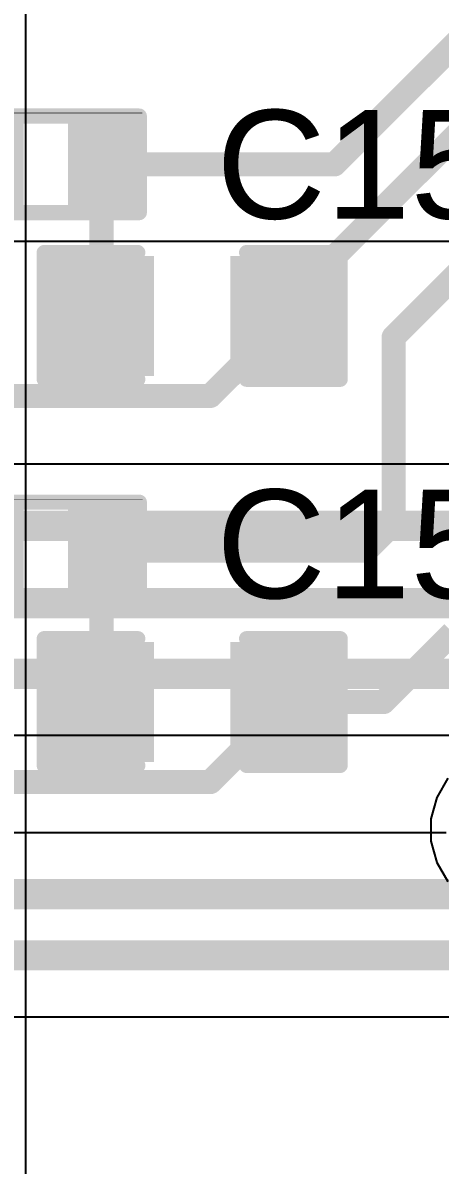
# Model space of a CAD drawing. Header units: inches. Extents: x 0 to 5379, y 0 to 5429.
# Drawn here: x 217.4 to 220.91, y 123.95 to 133.56 of the extents above; entities that cross this region are included whole.
import ezdxf

# ---------------------------------------------------------------- set-up
doc = ezdxf.new("R2010")
doc.units = ezdxf.units.IN
for name, color, linetype in [('Bottom Layer', 5, 'Continuous'), ('PWR', 156, 'Continuous'), ('SIG 01', 90, 'Continuous'), ('Top Layer', 1, 'Continuous'), ('Top Overlay', 2, 'Continuous'), ('Top Paste', 8, 'Continuous'), ('Top Solder', 216, 'Continuous')]:
    doc.layers.add(name, color=color, linetype=linetype)
doc.styles.add('Arial', font='', dxfattribs={"height": 0.2})
doc.styles.get('Arial').set_extended_font_data('Arial')

# ---------------------------------------------------------------- blocks, each defined once
blk = doc.blocks.new('R___0402_422')
at = {"layer": 'Top Layer'}
for points in [[(-0.6985, -0.3175), (-0.6985, 0.3175), (-0.2413, 0.3175), (-0.2413, -0.3175)], [(0.2413, -0.3175), (0.2413, 0.3175), (0.6985, 0.3175), (0.6985, -0.3175)]]:
    blk.add_hatch(color=1, dxfattribs=at).paths.add_polyline_path(points)
at = {"layer": 'Top Paste'}
for points in [[(-0.6985, -0.3175), (-0.6985, 0.3175), (-0.2413, 0.3175), (-0.2413, -0.3175)], [(0.2413, -0.3175), (0.2413, 0.3175), (0.6985, 0.3175), (0.6985, -0.3175)]]:
    blk.add_hatch(color=8, dxfattribs=at).paths.add_polyline_path(points)
at = {"layer": 'Top Solder'}
for points in [[(-0.7535, -0.3725), (-0.7535, 0.3725), (-0.1863, 0.3725), (-0.1863, -0.3725)], [(0.1863, -0.3725), (0.1863, 0.3725), (0.7535, 0.3725), (0.7535, -0.3725)]]:
    blk.add_hatch(color=216, dxfattribs=at).paths.add_polyline_path(points)
at = {"layer": 'Top Overlay'}
for points in [[(0.7874, 0.4064, 0.127, 0.127, 0), (-0.7874, 0.4064, 0.127, 0.127, 0)], [(-0.7874, 0.4064, 0.127, 0.127, 0), (-0.7874, -0.4064, 0.127, 0.127, 0)], [(0.7874, 0.4064, 0.127, 0.127, 0), (0.7874, -0.4064, 0.127, 0.127, 0)], [(0.7874, -0.4064, 0.127, 0.127, 0), (-0.7874, -0.4064, 0.127, 0.127, 0)], [(0.8128, -0.4318, 0.00323, 0.00323, 0), (-0.8128, -0.4318, 0.00323, 0.00323, 0)]]:
    blk.add_lwpolyline(points, format="xyseb", dxfattribs=at)
for points in [[(-0.8191, 0.4064, 0.0635, 0.0635, 1), (-0.7556, 0.4064, 0.0635, 0.0635, 1)], [(-0.8191, 0.4064, 0.0635, 0.0635, 1), (-0.7556, 0.4064, 0.0635, 0.0635, 1)], [(0.7556, 0.4064, 0.0635, 0.0635, 1), (0.8191, 0.4064, 0.0635, 0.0635, 1)], [(0.7556, 0.4064, 0.0635, 0.0635, 1), (0.8191, 0.4064, 0.0635, 0.0635, 1)], [(-0.8191, -0.4064, 0.0635, 0.0635, 1), (-0.7556, -0.4064, 0.0635, 0.0635, 1)], [(-0.8191, -0.4064, 0.0635, 0.0635, 1), (-0.7556, -0.4064, 0.0635, 0.0635, 1)], [(0.7556, -0.4064, 0.0635, 0.0635, 1), (0.8191, -0.4064, 0.0635, 0.0635, 1)], [(0.7556, -0.4064, 0.0635, 0.0635, 1), (0.8191, -0.4064, 0.0635, 0.0635, 1)], [(-0.8136, -0.4318, 0.00161, 0.00161, 1), (-0.812, -0.4318, 0.00161, 0.00161, 1)], [(0.812, -0.4318, 0.00161, 0.00161, 1), (0.8136, -0.4318, 0.00161, 0.00161, 1)]]:
    blk.add_lwpolyline(points, format="xyseb", close=True, dxfattribs=at)
blk = doc.blocks.new('R___0402_426')
at = {"layer": 'Top Layer'}
for points in [[(-0.6985, -0.3175), (-0.6985, 0.3175), (-0.2413, 0.3175), (-0.2413, -0.3175)], [(0.2413, -0.3175), (0.2413, 0.3175), (0.6985, 0.3175), (0.6985, -0.3175)]]:
    blk.add_hatch(color=1, dxfattribs=at).paths.add_polyline_path(points)
at = {"layer": 'Top Paste'}
for points in [[(-0.6985, -0.3175), (-0.6985, 0.3175), (-0.2413, 0.3175), (-0.2413, -0.3175)], [(0.2413, -0.3175), (0.2413, 0.3175), (0.6985, 0.3175), (0.6985, -0.3175)]]:
    blk.add_hatch(color=8, dxfattribs=at).paths.add_polyline_path(points)
at = {"layer": 'Top Solder'}
for points in [[(-0.7535, -0.3725), (-0.7535, 0.3725), (-0.1863, 0.3725), (-0.1863, -0.3725)], [(0.1863, -0.3725), (0.1863, 0.3725), (0.7535, 0.3725), (0.7535, -0.3725)]]:
    blk.add_hatch(color=216, dxfattribs=at).paths.add_polyline_path(points)
at = {"layer": 'Top Overlay'}
for points in [[(0.7874, 0.4064, 0.127, 0.127, 0), (-0.7874, 0.4064, 0.127, 0.127, 0)], [(-0.7874, 0.4064, 0.127, 0.127, 0), (-0.7874, -0.4064, 0.127, 0.127, 0)], [(0.7874, 0.4064, 0.127, 0.127, 0), (0.7874, -0.4064, 0.127, 0.127, 0)], [(0.7874, -0.4064, 0.127, 0.127, 0), (-0.7874, -0.4064, 0.127, 0.127, 0)], [(0.8128, -0.4318, 0.00323, 0.00323, 0), (-0.8128, -0.4318, 0.00323, 0.00323, 0)]]:
    blk.add_lwpolyline(points, format="xyseb", dxfattribs=at)
for points in [[(-0.8191, 0.4064, 0.0635, 0.0635, 1), (-0.7556, 0.4064, 0.0635, 0.0635, 1)], [(-0.8191, 0.4064, 0.0635, 0.0635, 1), (-0.7556, 0.4064, 0.0635, 0.0635, 1)], [(0.7556, 0.4064, 0.0635, 0.0635, 1), (0.8191, 0.4064, 0.0635, 0.0635, 1)], [(0.7556, 0.4064, 0.0635, 0.0635, 1), (0.8191, 0.4064, 0.0635, 0.0635, 1)], [(-0.8191, -0.4064, 0.0635, 0.0635, 1), (-0.7556, -0.4064, 0.0635, 0.0635, 1)], [(-0.8191, -0.4064, 0.0635, 0.0635, 1), (-0.7556, -0.4064, 0.0635, 0.0635, 1)], [(0.7556, -0.4064, 0.0635, 0.0635, 1), (0.8191, -0.4064, 0.0635, 0.0635, 1)], [(0.7556, -0.4064, 0.0635, 0.0635, 1), (0.8191, -0.4064, 0.0635, 0.0635, 1)], [(-0.8136, -0.4318, 0.00161, 0.00161, 1), (-0.812, -0.4318, 0.00161, 0.00161, 1)], [(0.812, -0.4318, 0.00161, 0.00161, 1), (0.8136, -0.4318, 0.00161, 0.00161, 1)]]:
    blk.add_lwpolyline(points, format="xyseb", close=True, dxfattribs=at)
blk = doc.blocks.new('C___0603_975')
at = {"layer": 'Top Layer'}
for points in [[(-0.381, 0.4445), (-0.381, -0.4445), (-1.143, -0.4445), (-1.143, 0.4445)], [(1.143, 0.4445), (1.143, -0.4445), (0.381, -0.4445), (0.381, 0.4445)]]:
    blk.add_hatch(color=1, dxfattribs=at).paths.add_polyline_path(points)
at = {"layer": 'Top Paste'}
for points in [[(-0.381, 0.4445), (-0.381, -0.4445), (-1.143, -0.4445), (-1.143, 0.4445)], [(1.143, 0.4445), (1.143, -0.4445), (0.381, -0.4445), (0.381, 0.4445)]]:
    blk.add_hatch(color=8, dxfattribs=at).paths.add_polyline_path(points)
at = {"layer": 'Top Solder'}
for points in [[(-0.321, 0.5045), (-0.321, -0.5045), (-1.203, -0.5045), (-1.203, 0.5045)], [(1.203, 0.5045), (1.203, -0.5045), (0.321, -0.5045), (0.321, 0.5045)]]:
    blk.add_hatch(color=216, dxfattribs=at).paths.add_polyline_path(points)
at = {"layer": 'Top Overlay'}
for points in [[(-0.4572, 0.5334, 0.127, 0.127, 0), (-1.2446, 0.5334, 0.127, 0.127, 0)], [(-1.2446, 0.5334, 0.127, 0.127, 0), (-1.2446, -0.5334, 0.127, 0.127, 0)], [(1.2446, 0.5334, 0.127, 0.127, 0), (0.4572, 0.5334, 0.127, 0.127, 0)], [(1.2446, 0.5334, 0.127, 0.127, 0), (1.2446, -0.5334, 0.127, 0.127, 0)], [(-0.4572, -0.5334, 0.127, 0.127, 0), (-1.2446, -0.5334, 0.127, 0.127, 0)], [(1.2446, -0.5334, 0.127, 0.127, 0), (0.4572, -0.5334, 0.127, 0.127, 0)]]:
    blk.add_lwpolyline(points, format="xyseb", dxfattribs=at)
for points in [[(-1.2764, 0.5334, 0.0635, 0.0635, 1), (-1.2128, 0.5334, 0.0635, 0.0635, 1)], [(-1.2764, 0.5334, 0.0635, 0.0635, 1), (-1.2128, 0.5334, 0.0635, 0.0635, 1)], [(-0.4889, 0.5334, 0.0635, 0.0635, 1), (-0.4254, 0.5334, 0.0635, 0.0635, 1)], [(0.4254, 0.5334, 0.0635, 0.0635, 1), (0.4889, 0.5334, 0.0635, 0.0635, 1)], [(1.2128, 0.5334, 0.0635, 0.0635, 1), (1.2764, 0.5334, 0.0635, 0.0635, 1)], [(1.2128, 0.5334, 0.0635, 0.0635, 1), (1.2764, 0.5334, 0.0635, 0.0635, 1)], [(-1.2764, -0.5334, 0.0635, 0.0635, 1), (-1.2128, -0.5334, 0.0635, 0.0635, 1)], [(-1.2764, -0.5334, 0.0635, 0.0635, 1), (-1.2128, -0.5334, 0.0635, 0.0635, 1)], [(-0.4889, -0.5334, 0.0635, 0.0635, 1), (-0.4254, -0.5334, 0.0635, 0.0635, 1)], [(0.4254, -0.5334, 0.0635, 0.0635, 1), (0.4889, -0.5334, 0.0635, 0.0635, 1)], [(1.2128, -0.5334, 0.0635, 0.0635, 1), (1.2764, -0.5334, 0.0635, 0.0635, 1)], [(1.2128, -0.5334, 0.0635, 0.0635, 1), (1.2764, -0.5334, 0.0635, 0.0635, 1)]]:
    blk.add_lwpolyline(points, format="xyseb", close=True, dxfattribs=at)
blk = doc.blocks.new('C___0603_976')
at = {"layer": 'Top Layer'}
for points in [[(-0.381, 0.4445), (-0.381, -0.4445), (-1.143, -0.4445), (-1.143, 0.4445)], [(1.143, 0.4445), (1.143, -0.4445), (0.381, -0.4445), (0.381, 0.4445)]]:
    blk.add_hatch(color=1, dxfattribs=at).paths.add_polyline_path(points)
at = {"layer": 'Top Paste'}
for points in [[(-0.381, 0.4445), (-0.381, -0.4445), (-1.143, -0.4445), (-1.143, 0.4445)], [(1.143, 0.4445), (1.143, -0.4445), (0.381, -0.4445), (0.381, 0.4445)]]:
    blk.add_hatch(color=8, dxfattribs=at).paths.add_polyline_path(points)
at = {"layer": 'Top Solder'}
for points in [[(-0.321, 0.5045), (-0.321, -0.5045), (-1.203, -0.5045), (-1.203, 0.5045)], [(1.203, 0.5045), (1.203, -0.5045), (0.321, -0.5045), (0.321, 0.5045)]]:
    blk.add_hatch(color=216, dxfattribs=at).paths.add_polyline_path(points)
at = {"layer": 'Top Overlay'}
for points in [[(-0.4572, 0.5334, 0.127, 0.127, 0), (-1.2446, 0.5334, 0.127, 0.127, 0)], [(-1.2446, 0.5334, 0.127, 0.127, 0), (-1.2446, -0.5334, 0.127, 0.127, 0)], [(1.2446, 0.5334, 0.127, 0.127, 0), (0.4572, 0.5334, 0.127, 0.127, 0)], [(1.2446, 0.5334, 0.127, 0.127, 0), (1.2446, -0.5334, 0.127, 0.127, 0)], [(-0.4572, -0.5334, 0.127, 0.127, 0), (-1.2446, -0.5334, 0.127, 0.127, 0)], [(1.2446, -0.5334, 0.127, 0.127, 0), (0.4572, -0.5334, 0.127, 0.127, 0)]]:
    blk.add_lwpolyline(points, format="xyseb", dxfattribs=at)
for points in [[(-1.2764, 0.5334, 0.0635, 0.0635, 1), (-1.2128, 0.5334, 0.0635, 0.0635, 1)], [(-1.2764, 0.5334, 0.0635, 0.0635, 1), (-1.2128, 0.5334, 0.0635, 0.0635, 1)], [(-0.4889, 0.5334, 0.0635, 0.0635, 1), (-0.4254, 0.5334, 0.0635, 0.0635, 1)], [(0.4254, 0.5334, 0.0635, 0.0635, 1), (0.4889, 0.5334, 0.0635, 0.0635, 1)], [(1.2128, 0.5334, 0.0635, 0.0635, 1), (1.2764, 0.5334, 0.0635, 0.0635, 1)], [(1.2128, 0.5334, 0.0635, 0.0635, 1), (1.2764, 0.5334, 0.0635, 0.0635, 1)], [(-1.2764, -0.5334, 0.0635, 0.0635, 1), (-1.2128, -0.5334, 0.0635, 0.0635, 1)], [(-1.2764, -0.5334, 0.0635, 0.0635, 1), (-1.2128, -0.5334, 0.0635, 0.0635, 1)], [(-0.4889, -0.5334, 0.0635, 0.0635, 1), (-0.4254, -0.5334, 0.0635, 0.0635, 1)], [(0.4254, -0.5334, 0.0635, 0.0635, 1), (0.4889, -0.5334, 0.0635, 0.0635, 1)], [(1.2128, -0.5334, 0.0635, 0.0635, 1), (1.2764, -0.5334, 0.0635, 0.0635, 1)], [(1.2128, -0.5334, 0.0635, 0.0635, 1), (1.2764, -0.5334, 0.0635, 0.0635, 1)]]:
    blk.add_lwpolyline(points, format="xyseb", close=True, dxfattribs=at)

msp = doc.modelspace()

# ---------------------------------------------------------------- linework, layer by layer
at = {"layer": 'Bottom Layer'}
for p, q in [((206.883, 131.7244), (244.6274, 131.7244)), ((206.883, 131.7244), (222.1139, 131.7244)), ((220.9769, 127.2061), (220.8837, 127.0447)), ((220.8837, 127.0447), (220.8355, 126.8646)), ((220.8355, 126.8646), (220.8355, 126.6782)), ((220.8355, 126.6782), (220.8837, 126.4981)), ((220.8837, 126.4981), (220.9769, 126.3367))]:
    msp.add_line(p, q, dxfattribs=at)
at = {"layer": 'PWR'}
msp.add_line((217.4287, 120.4307), (217.4287, 137.6172), dxfattribs=at)
at = {"layer": 'SIG 01'}
for p, q in [((222.9058, 129.8478), (213.3753, 129.8478)), ((213.8857, 127.5673), (220.9917, 127.5673)), ((220.9625, 126.7481), (213.7365, 126.7481)), ((213.9416, 125.1981), (222.2723, 125.1981))]:
    msp.add_line(p, q, dxfattribs=at)
for points in [[(201.5606, 129.3299, 0.254, 0.254, 0), (224.7106, 129.3299, 0.254, 0.254, 0)], [(201.2913, 128.6797, 0.254, 0.254, 0), (225.0433, 128.6797, 0.254, 0.254, 0)], [(201.0451, 128.0853, 0.254, 0.254, 0), (225.4248, 128.0853, 0.254, 0.254, 0)], [(210.4695, 126.2302, 0.254, 0.254, 0), (228.9745, 126.2302, 0.254, 0.254, 0)], [(213.7271, 125.7161, 0.254, 0.254, 0), (229.2864, 125.7161, 0.254, 0.254, 0)]]:
    msp.add_lwpolyline(points, format="xyseb", dxfattribs=at)
at = {"layer": 'Top Layer'}
for points in [[(220.0245, 132.3712, 0.2032, 0.2032, 0), (221.537, 133.8837, 0.2032, 0.2032, 0)], [(219.5897, 131.1595, 0.2032, 0.2032, 0), (221.8566, 133.4265, 0.2032, 0.2032, 0)], [(218.0657, 131.096, 0.2032, 0.2032, 0), (218.0657, 132.3712, 0.2032, 0.2032, 0)], [(218.0657, 132.3712, 0.2032, 0.2032, 0), (220.0245, 132.3712, 0.2032, 0.2032, 0)], [(220.5219, 130.9173, 0.2032, 0.2032, 0), (221.9732, 132.3686, 0.2032, 0.2032, 0)], [(219.5897, 131.096, 0.2032, 0.2032, 0), (219.5897, 131.1595, 0.2032, 0.2032, 0)], [(218.9801, 130.4229, 0.2032, 0.2032, 0), (219.5897, 131.0325, 0.2032, 0.2032, 0)], [(220.5219, 129.353, 0.2032, 0.2032, 0), (220.5219, 130.9173, 0.2032, 0.2032, 0)], [(216.5814, 130.4229, 0.2032, 0.2032, 0), (218.9801, 130.4229, 0.2032, 0.2032, 0)], [(220.2915, 129.1226, 0.2032, 0.2032, 0), (220.5219, 129.353, 0.2032, 0.2032, 0)], [(218.0657, 127.8474, 0.2032, 0.2032, 0), (218.0657, 129.1226, 0.2032, 0.2032, 0)], [(218.0657, 129.1226, 0.2032, 0.2032, 0), (220.2915, 129.1226, 0.2032, 0.2032, 0)], [(220.4362, 127.8474, 0.2032, 0.2032, 0), (221.0202, 128.4315, 0.2032, 0.2032, 0)], [(219.5897, 127.7839, 0.2032, 0.2032, 0), (219.5897, 127.8474, 0.2032, 0.2032, 0)], [(219.5897, 127.8474, 0.2032, 0.2032, 0), (220.4362, 127.8474, 0.2032, 0.2032, 0)], [(218.9801, 127.1743, 0.2032, 0.2032, 0), (219.5897, 127.7839, 0.2032, 0.2032, 0)], [(216.5814, 127.1743, 0.2032, 0.2032, 0), (218.9801, 127.1743, 0.2032, 0.2032, 0)]]:
    msp.add_lwpolyline(points, format="xyseb", dxfattribs=at)
for points in [[(218.0149, 132.3712, 0.1016, 0.1016, 1), (218.1165, 132.3712, 0.1016, 0.1016, 1)], [(218.0149, 132.3712, 0.1016, 0.1016, 1), (218.1165, 132.3712, 0.1016, 0.1016, 1)], [(219.9737, 132.3712, 0.1016, 0.1016, 1), (220.0753, 132.3712, 0.1016, 0.1016, 1)], [(219.9737, 132.3712, 0.1016, 0.1016, 1), (220.0753, 132.3712, 0.1016, 0.1016, 1)], [(218.0149, 131.096, 0.1016, 0.1016, 1), (218.1165, 131.096, 0.1016, 0.1016, 1)], [(219.5389, 131.1595, 0.1016, 0.1016, 1), (219.6405, 131.1595, 0.1016, 0.1016, 1)], [(219.5389, 131.1595, 0.1016, 0.1016, 1), (219.6405, 131.1595, 0.1016, 0.1016, 1)], [(219.5389, 131.096, 0.1016, 0.1016, 1), (219.6405, 131.096, 0.1016, 0.1016, 1)], [(219.5389, 131.0325, 0.1016, 0.1016, 1), (219.6405, 131.0325, 0.1016, 0.1016, 1)], [(220.4711, 130.9173, 0.1016, 0.1016, 1), (220.5727, 130.9173, 0.1016, 0.1016, 1)], [(220.4711, 130.9173, 0.1016, 0.1016, 1), (220.5727, 130.9173, 0.1016, 0.1016, 1)], [(218.9293, 130.4229, 0.1016, 0.1016, 1), (219.0309, 130.4229, 0.1016, 0.1016, 1)], [(218.9293, 130.4229, 0.1016, 0.1016, 1), (219.0309, 130.4229, 0.1016, 0.1016, 1)], [(220.4711, 129.353, 0.1016, 0.1016, 1), (220.5727, 129.353, 0.1016, 0.1016, 1)], [(220.4711, 129.353, 0.1016, 0.1016, 1), (220.5727, 129.353, 0.1016, 0.1016, 1)], [(218.0149, 129.1226, 0.1016, 0.1016, 1), (218.1165, 129.1226, 0.1016, 0.1016, 1)], [(218.0149, 129.1226, 0.1016, 0.1016, 1), (218.1165, 129.1226, 0.1016, 0.1016, 1)], [(220.2407, 129.1226, 0.1016, 0.1016, 1), (220.3423, 129.1226, 0.1016, 0.1016, 1)], [(220.2407, 129.1226, 0.1016, 0.1016, 1), (220.3423, 129.1226, 0.1016, 0.1016, 1)], [(218.0149, 127.8474, 0.1016, 0.1016, 1), (218.1165, 127.8474, 0.1016, 0.1016, 1)], [(219.5389, 127.8474, 0.1016, 0.1016, 1), (219.6405, 127.8474, 0.1016, 0.1016, 1)], [(219.5389, 127.8474, 0.1016, 0.1016, 1), (219.6405, 127.8474, 0.1016, 0.1016, 1)], [(220.3854, 127.8474, 0.1016, 0.1016, 1), (220.487, 127.8474, 0.1016, 0.1016, 1)], [(220.3854, 127.8474, 0.1016, 0.1016, 1), (220.487, 127.8474, 0.1016, 0.1016, 1)], [(219.5389, 127.7839, 0.1016, 0.1016, 1), (219.6405, 127.7839, 0.1016, 0.1016, 1)], [(219.5389, 127.7839, 0.1016, 0.1016, 1), (219.6405, 127.7839, 0.1016, 0.1016, 1)], [(218.9293, 127.1743, 0.1016, 0.1016, 1), (219.0309, 127.1743, 0.1016, 0.1016, 1)], [(218.9293, 127.1743, 0.1016, 0.1016, 1), (219.0309, 127.1743, 0.1016, 0.1016, 1)]]:
    msp.add_lwpolyline(points, format="xyseb", close=True, dxfattribs=at)

# ---------------------------------------------------------------- block references
at = {"rotation": 180}
for name, p in [('R___0402_422', (217.5958, 132.3712)), ('C___0603_975', (218.8277, 131.096)), ('R___0402_426', (217.5958, 129.1226)), ('C___0603_976', (218.8277, 127.8474))]:
    msp.add_blockref(name, p, dxfattribs=at)

# ---------------------------------------------------------------- texts
at = {"layer": 'Top Overlay', "style": 'Arial'}
for s, p in [('C152', (219.0294, 131.9143)), ('C151', (219.0294, 128.7206))]:
    msp.add_text(s, height=0.9144, dxfattribs=at).set_placement(p)

doc.saveas('drawing.dxf')
